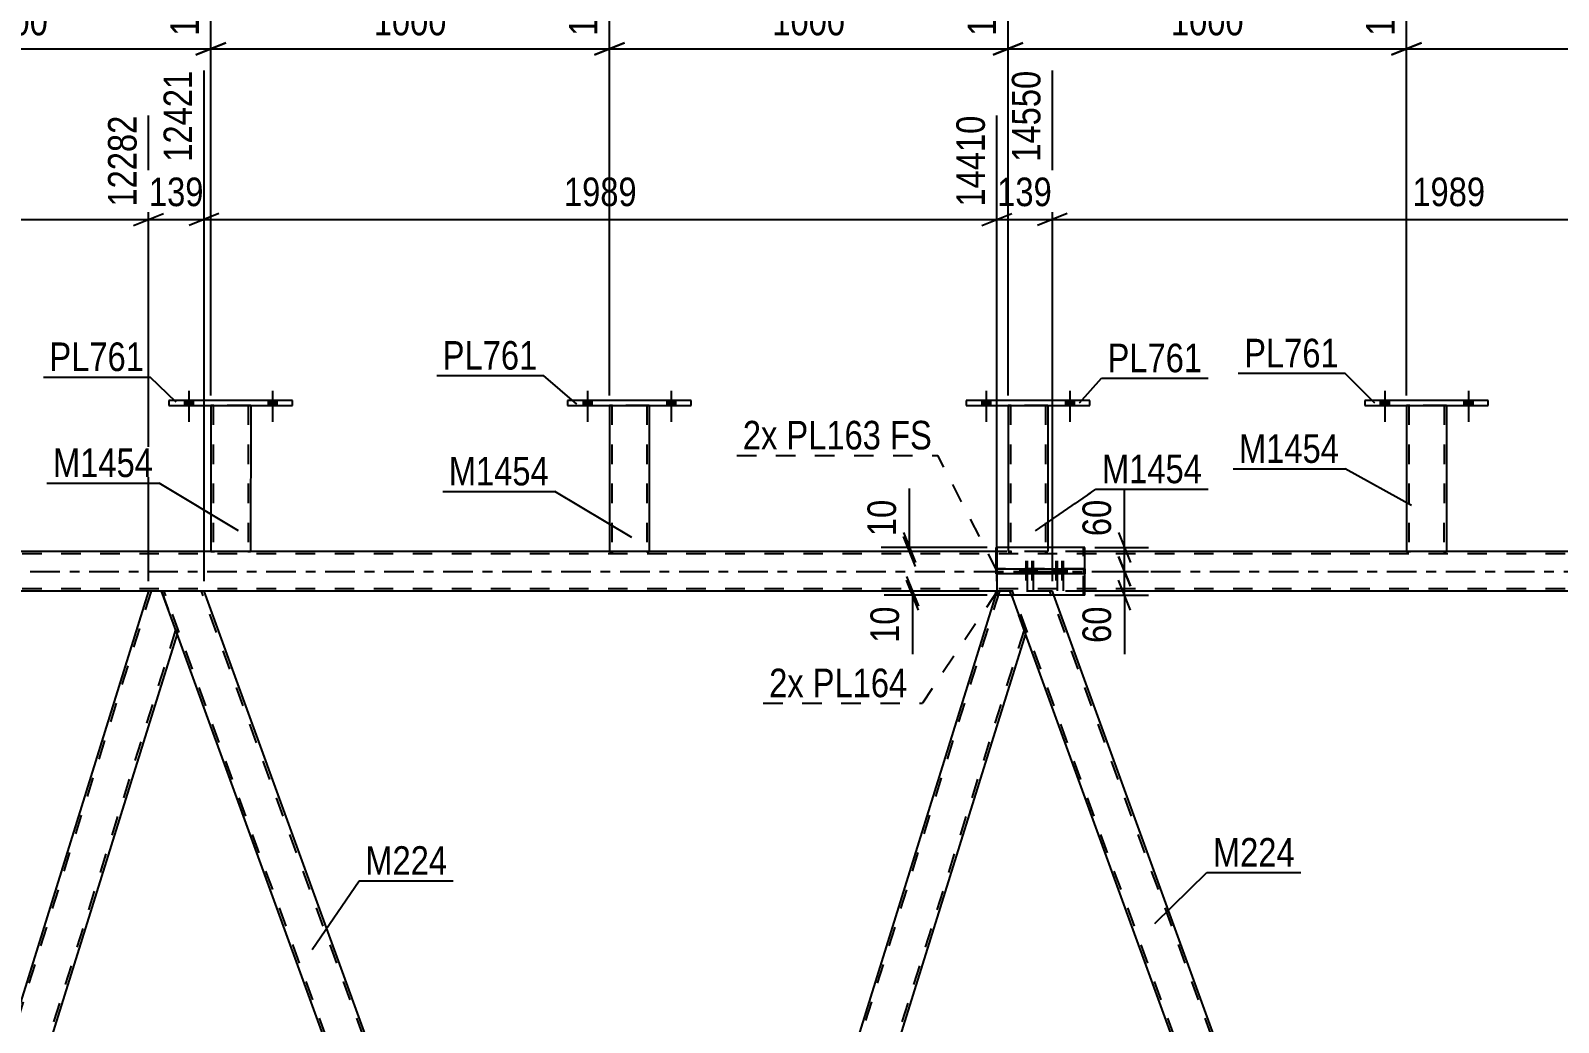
# Model space of a CAD drawing. Header units: millimetres. Extents: x 0 to 841, y 0 to 594.
# Drawn here: x 535.1 to 688.4, y 375.7 to 475.1 of the extents above; entities that cross this region are included whole.
import ezdxf

# ---------------------------------------------------------------- set-up
doc = ezdxf.new("R2010")
doc.units = ezdxf.units.MM
doc.linetypes.add('DXK_LINE_DOT2', pattern=[3.9198, 1.9599, -1.9599])
doc.linetypes.add('DXK_LINE_DOT3', pattern=[5.9187, 2.979, -0.9799, 0.9799, -0.9799])
doc.styles.add('Arial Narrow', font='ARIALN.TTF', dxfattribs={"height": 0.2})

# ---------------------------------------------------------------- blocks, each defined once
blk = doc.blocks.new('Part-122570622-5294 - 5143')
at = {"color": 2, "linetype": 'Continuous'}
for p, q in [((632.06, 418.89), (595.36, 301.14)), ((632.1, 418.89), (632.06, 418.89)), ((633.52, 418.49), (634.92, 414.64)), ((634.92, 414.64), (598.22, 296.89)), ((596.9, 296.89), (595.36, 301.14)), ((596.9, 296.89), (598.22, 296.89))]:
    blk.add_line(p, q, dxfattribs=at)
at = {"color": 7, "linetype": 'DXK_LINE_DOT2'}
for p, q in [((632.31, 418.89), (595.49, 300.77)), ((633.38, 418.89), (632.1, 418.89)), ((633.52, 418.49), (633.38, 418.89)), ((634.79, 415.01), (597.97, 296.89)), ((597.91, 296.89), (597.95, 296.89)), ((597.95, 296.89), (597.91, 296.89)), ((597.97, 296.89), (597.95, 296.89)), ((597.95, 296.89), (597.97, 296.89))]:
    blk.add_line(p, q, dxfattribs=at)
blk = doc.blocks.new('Part-122570622-5539 - 5143')
at = {"color": 2, "linetype": 'Continuous'}
for p, q in [((548.98, 438.01), (548.98, 437.53)), ((561.38, 438.01), (548.98, 438.01)), ((548.98, 437.53), (561.38, 437.53)), ((561.38, 437.53), (561.38, 438.01))]:
    blk.add_line(p, q, dxfattribs=at)
blk = doc.blocks.new('Part-122570622-5559 - 5143')
at = {"color": 2, "linetype": 'Continuous'}
for p, q in [((632.1, 420.65), (632.1, 421.13)), ((632.1, 421.13), (640.9, 421.13)), ((640.9, 420.65), (632.1, 420.65)), ((634.5, 420.65), (634.5, 421.13)), ((640.9, 421.13), (640.9, 420.65))]:
    blk.add_line(p, q, dxfattribs=at)
blk = doc.blocks.new('Part-122570622-5201 - 5143')
at = {"color": 7, "linetype": 'DXK_LINE_DOT2'}
for p, q in [((755.72, 422.65), (55.65, 422.65)), ((557.17, 422.89), (553.17, 422.89)), ((597.18, 422.89), (593.18, 422.89)), ((640.9, 422.89), (632.1, 422.89)), ((677.17, 422.89), (673.17, 422.89)), ((755.72, 419.13), (55.65, 419.13)), ((552.5, 418.89), (546.93, 418.89)), ((640.9, 418.89), (632.06, 418.89))]:
    blk.add_line(p, q, dxfattribs=at)
at = {"color": 2, "linetype": 'Continuous'}
for p, q in [((553.17, 422.89), (517.18, 422.89)), ((593.18, 422.89), (557.17, 422.89)), ((632.1, 422.89), (597.18, 422.89)), ((673.17, 422.89), (640.9, 422.89)), ((711.52, 422.89), (677.17, 422.89)), ((546.93, 418.89), (467.37, 418.89)), ((632.06, 418.89), (552.5, 418.89)), ((711.52, 418.89), (640.9, 418.89))]:
    blk.add_line(p, q, dxfattribs=at)
at = {"color": 7, "linetype": 'DXK_LINE_DOT3'}
blk.add_line((55.65, 420.89), (755.72, 420.89), dxfattribs=at)
blk = doc.blocks.new('Part-122570622-5245 - 5143')
at = {"color": 7, "linetype": 'DXK_LINE_DOT2'}
for p, q in [((717.44, 418.89), (680.63, 300.77)), ((717.19, 418.89), (717.07, 418.49)), ((718.51, 418.89), (717.19, 418.89)), ((718.51, 418.89), (718.66, 418.49)), ((719.92, 415.01), (683.1, 296.89)), ((680.91, 302.49), (680.49, 301.14)), ((685.1, 302.49), (683.36, 296.89)), ((682.04, 296.89), (680.49, 301.14)), ((683.36, 296.89), (682.04, 296.89))]:
    blk.add_line(p, q, dxfattribs=at)
at = {"color": 2, "linetype": 'Continuous'}
for p, q in [((717.07, 418.49), (680.91, 302.49)), ((718.66, 418.49), (720.06, 414.64)), ((720.06, 414.64), (685.1, 302.49))]:
    blk.add_line(p, q, dxfattribs=at)
blk = doc.blocks.new('Part-122570622-5250 - 5143')
at = {"color": 7, "linetype": 'DXK_LINE_DOT2'}
for p, q in [((637.63, 418.89), (633.38, 418.89)), ((634.92, 414.64), (633.38, 418.89)), ((678.04, 296.89), (633.63, 418.89)), ((681.78, 296.89), (637.38, 418.89)), ((637.78, 418.49), (637.63, 418.89)), ((677.78, 296.89), (675.74, 302.49)), ((682.04, 296.89), (680, 302.49)), ((682.04, 296.89), (677.78, 296.89))]:
    blk.add_line(p, q, dxfattribs=at)
at = {"color": 2, "linetype": 'Continuous'}
for p, q in [((680, 302.49), (637.78, 418.49)), ((675.74, 302.49), (634.92, 414.64))]:
    blk.add_line(p, q, dxfattribs=at)
blk = doc.blocks.new('Part-122570622-5502 - 5143')
at = {"color": 2, "linetype": 'Continuous'}
for p, q in [((588.98, 438.01), (588.98, 437.53)), ((601.38, 438.01), (588.98, 438.01)), ((588.98, 437.53), (601.38, 437.53)), ((601.38, 437.53), (601.38, 438.01))]:
    blk.add_line(p, q, dxfattribs=at)
blk = doc.blocks.new('Part-122570622-5332 - 5143')
at = {"color": 2, "linetype": 'Continuous'}
for p, q in [((552.5, 418.89), (548.24, 418.89)), ((595.36, 301.14), (552.5, 418.89)), ((592.65, 296.89), (549.79, 414.64)), ((596.59, 296.89), (592.65, 296.89)), ((596.87, 296.89), (596.59, 296.89)), ((596.87, 296.89), (596.9, 296.89))]:
    blk.add_line(p, q, dxfattribs=at)
at = {"color": 7, "linetype": 'DXK_LINE_DOT2'}
for p, q in [((548.24, 418.89), (549.79, 414.64)), ((592.9, 296.89), (548.5, 418.89)), ((596.65, 296.89), (552.24, 418.89)), ((596.9, 296.89), (595.36, 301.14)), ((596.59, 296.89), (596.75, 296.89))]:
    blk.add_line(p, q, dxfattribs=at)
blk = doc.blocks.new('Part-122570622-5337 - 5143')
at = {"color": 7, "linetype": 'DXK_LINE_DOT2'}
for p, q in [((547.18, 418.89), (510.36, 300.77)), ((549.65, 415.01), (512.84, 296.89)), ((510.64, 302.49), (510.22, 301.14)), ((514.83, 302.49), (513.09, 296.89)), ((511.77, 296.89), (510.22, 301.14)), ((513.09, 296.89), (511.77, 296.89))]:
    blk.add_line(p, q, dxfattribs=at)
at = {"color": 2, "linetype": 'Continuous'}
for p, q in [((546.93, 418.89), (510.64, 302.49)), ((548.24, 418.89), (546.93, 418.89)), ((549.79, 414.64), (548.24, 418.89)), ((549.79, 414.64), (514.83, 302.49))]:
    blk.add_line(p, q, dxfattribs=at)
blk = doc.blocks.new('Part-122570622-5347 - 5143')
at = {"color": 2, "linetype": 'Continuous'}
for p, q in [((633.18, 437.53), (633.18, 423.29)), ((637.18, 437.53), (637.18, 423.29))]:
    blk.add_line(p, q, dxfattribs=at)
at = {"color": 7, "linetype": 'DXK_LINE_DOT2'}
for p, q in [((633.18, 437.53), (633.18, 437.53)), ((633.18, 437.53), (633.18, 437.53)), ((633.18, 437.53), (633.18, 437.53)), ((633.22, 437.53), (633.18, 437.53)), ((633.18, 437.53), (633.22, 437.53)), ((633.33, 437.53), (633.22, 437.53)), ((633.22, 437.53), (633.33, 437.53)), ((633.48, 437.53), (633.33, 437.53)), ((633.33, 437.53), (633.48, 437.53)), ((633.42, 437.53), (633.42, 437.53)), ((633.42, 437.53), (633.42, 422.89)), ((633.44, 437.53), (633.42, 437.53)), ((633.42, 437.53), (633.44, 437.53)), ((633.49, 437.53), (633.44, 437.53)), ((633.44, 437.53), (633.49, 437.53)), ((636.89, 437.53), (633.48, 437.53)), ((636.89, 437.53), (633.48, 437.53)), ((636.8, 437.53), (633.49, 437.53)), ((633.49, 437.53), (633.57, 437.53)), ((636.87, 437.53), (633.57, 437.53)), ((636.87, 437.53), (636.8, 437.53)), ((636.93, 437.53), (636.87, 437.53)), ((636.87, 437.53), (636.93, 437.53)), ((636.89, 437.53), (637.04, 437.53)), ((637.04, 437.53), (636.89, 437.53)), ((636.94, 437.53), (636.93, 437.53)), ((636.93, 437.53), (636.94, 437.53)), ((636.94, 437.53), (636.94, 437.53)), ((636.94, 437.53), (636.94, 422.89)), ((637.04, 437.53), (637.15, 437.53)), ((637.15, 437.53), (637.04, 437.53)), ((637.15, 437.53), (637.18, 437.53)), ((637.18, 437.53), (637.15, 437.53)), ((637.18, 437.53), (637.18, 437.53)), ((637.18, 437.53), (637.18, 437.53)), ((637.18, 437.53), (637.18, 437.53)), ((633.18, 423.29), (633.18, 422.89)), ((637.18, 423.29), (637.18, 422.89)), ((633.22, 422.89), (633.18, 422.89)), ((633.18, 422.89), (633.22, 422.89)), ((633.32, 422.89), (633.22, 422.89)), ((633.22, 422.89), (633.32, 422.89)), ((633.48, 422.89), (633.32, 422.89)), ((633.32, 422.89), (633.48, 422.89)), ((633.44, 422.89), (633.42, 422.89)), ((633.42, 422.89), (633.44, 422.89)), ((633.49, 422.89), (633.44, 422.89)), ((633.44, 422.89), (633.49, 422.89)), ((636.88, 422.89), (633.48, 422.89)), ((636.88, 422.89), (633.48, 422.89)), ((636.79, 422.89), (633.49, 422.89)), ((633.49, 422.89), (633.57, 422.89)), ((636.87, 422.89), (633.57, 422.89)), ((636.87, 422.89), (636.79, 422.89)), ((636.92, 422.89), (636.87, 422.89)), ((636.87, 422.89), (636.92, 422.89)), ((636.88, 422.89), (637.04, 422.89)), ((637.04, 422.89), (636.88, 422.89)), ((636.94, 422.89), (636.92, 422.89)), ((636.92, 422.89), (636.94, 422.89)), ((637.04, 422.89), (637.14, 422.89)), ((637.14, 422.89), (637.04, 422.89)), ((637.14, 422.89), (637.18, 422.89)), ((637.18, 422.89), (637.14, 422.89))]:
    blk.add_line(p, q, dxfattribs=at)
blk = doc.blocks.new('Part-122570622-5352 - 5143')
at = {"color": 2, "linetype": 'Continuous'}
for p, q in [((628.98, 438.01), (628.98, 437.53)), ((641.38, 438.01), (628.98, 438.01)), ((628.98, 437.53), (641.38, 437.53)), ((641.38, 437.53), (641.38, 438.01))]:
    blk.add_line(p, q, dxfattribs=at)
blk = doc.blocks.new('Bolt-122570622-5466 - 5143')
at = {"linetype": 'Continuous'}
for points in [[(630.54, 437.53), (631.42, 437.53), (631.42, 438.01), (630.54, 438.01)], [(638.94, 437.53), (639.82, 437.53), (639.82, 438.01), (638.94, 438.01)]]:
    blk.add_hatch(color=1, dxfattribs=at).paths.add_polyline_path(points)
at = {"color": 1, "linetype": 'Continuous'}
for p, q in [((630.98, 439.01), (630.98, 435.89)), ((639.38, 439.01), (639.38, 435.89)), ((630.54, 438.01), (630.54, 437.53)), ((631.42, 438.01), (631.42, 437.53)), ((638.94, 438.01), (638.94, 437.53)), ((639.82, 438.01), (639.82, 437.53))]:
    blk.add_line(p, q, dxfattribs=at)
blk = doc.blocks.new('Bolt-122570622-5484 - 5143')
at = {"linetype": 'Continuous'}
for points in [[(550.54, 437.53), (551.42, 437.53), (551.42, 438.01), (550.54, 438.01)], [(558.94, 437.53), (559.82, 437.53), (559.82, 438.01), (558.94, 438.01)]]:
    blk.add_hatch(color=1, dxfattribs=at).paths.add_polyline_path(points)
at = {"color": 1, "linetype": 'Continuous'}
for p, q in [((550.98, 439.01), (550.98, 435.89)), ((559.38, 439.01), (559.38, 435.89)), ((550.54, 438.01), (550.54, 437.53)), ((551.42, 438.01), (551.42, 437.53)), ((558.94, 438.01), (558.94, 437.53)), ((559.82, 438.01), (559.82, 437.53))]:
    blk.add_line(p, q, dxfattribs=at)
blk = doc.blocks.new('Part-122570622-5497 - 5143')
at = {"color": 2, "linetype": 'Continuous'}
for p, q in [((593.18, 437.53), (593.18, 422.89)), ((597.18, 437.53), (597.18, 422.89)), ((593.22, 422.89), (593.18, 422.89)), ((593.32, 422.89), (593.22, 422.89)), ((593.48, 422.89), (593.32, 422.89)), ((596.88, 422.89), (593.48, 422.89)), ((597.04, 422.89), (596.88, 422.89)), ((597.14, 422.89), (597.04, 422.89)), ((597.18, 422.89), (597.14, 422.89))]:
    blk.add_line(p, q, dxfattribs=at)
at = {"color": 7, "linetype": 'DXK_LINE_DOT2'}
for p, q in [((593.18, 437.53), (593.18, 437.53)), ((593.18, 437.53), (593.18, 437.53)), ((593.18, 437.53), (593.18, 437.53)), ((593.22, 437.53), (593.18, 437.53)), ((593.18, 437.53), (593.22, 437.53)), ((593.33, 437.53), (593.22, 437.53)), ((593.22, 437.53), (593.33, 437.53)), ((593.48, 437.53), (593.33, 437.53)), ((593.33, 437.53), (593.48, 437.53)), ((593.42, 437.53), (593.42, 437.53)), ((593.42, 437.53), (593.42, 422.89)), ((593.44, 437.53), (593.42, 437.53)), ((593.42, 437.53), (593.44, 437.53)), ((593.49, 437.53), (593.44, 437.53)), ((593.44, 437.53), (593.49, 437.53)), ((596.89, 437.53), (593.48, 437.53)), ((596.89, 437.53), (593.48, 437.53)), ((596.8, 437.53), (593.49, 437.53)), ((593.49, 437.53), (593.57, 437.53)), ((596.87, 437.53), (593.57, 437.53)), ((596.87, 437.53), (596.8, 437.53)), ((596.93, 437.53), (596.87, 437.53)), ((596.87, 437.53), (596.93, 437.53)), ((596.89, 437.53), (597.04, 437.53)), ((597.04, 437.53), (596.89, 437.53)), ((596.94, 437.53), (596.93, 437.53)), ((596.93, 437.53), (596.94, 437.53)), ((596.94, 437.53), (596.94, 437.53)), ((596.94, 437.53), (596.94, 422.89)), ((597.04, 437.53), (597.15, 437.53)), ((597.15, 437.53), (597.04, 437.53)), ((597.15, 437.53), (597.18, 437.53)), ((597.18, 437.53), (597.15, 437.53)), ((597.18, 437.53), (597.18, 437.53)), ((597.18, 437.53), (597.18, 437.53)), ((597.18, 437.53), (597.18, 437.53)), ((593.18, 422.89), (593.22, 422.89)), ((593.22, 422.89), (593.32, 422.89)), ((593.32, 422.89), (593.48, 422.89)), ((593.44, 422.89), (593.42, 422.89)), ((593.42, 422.89), (593.44, 422.89)), ((593.49, 422.89), (593.44, 422.89)), ((593.44, 422.89), (593.48, 422.89)), ((596.88, 422.89), (593.48, 422.89)), ((593.48, 422.89), (593.49, 422.89)), ((596.79, 422.89), (593.49, 422.89)), ((593.49, 422.89), (593.57, 422.89)), ((596.92, 422.89), (593.57, 422.89)), ((596.87, 422.89), (596.79, 422.89)), ((596.92, 422.89), (596.87, 422.89)), ((596.88, 422.89), (597.04, 422.89)), ((596.94, 422.89), (596.92, 422.89)), ((596.92, 422.89), (596.94, 422.89)), ((597.04, 422.89), (597.14, 422.89)), ((597.14, 422.89), (597.18, 422.89))]:
    blk.add_line(p, q, dxfattribs=at)
blk = doc.blocks.new('Part-122570622-5534 - 5143')
at = {"color": 2, "linetype": 'Continuous'}
for p, q in [((553.18, 437.53), (553.17, 422.89)), ((557.18, 437.53), (557.17, 422.89)), ((553.21, 422.89), (553.17, 422.89)), ((553.32, 422.89), (553.21, 422.89)), ((553.47, 422.89), (553.32, 422.89)), ((556.88, 422.89), (553.47, 422.89)), ((557.03, 422.89), (556.88, 422.89)), ((557.14, 422.89), (557.03, 422.89)), ((557.17, 422.89), (557.14, 422.89))]:
    blk.add_line(p, q, dxfattribs=at)
at = {"color": 7, "linetype": 'DXK_LINE_DOT2'}
for p, q in [((553.18, 437.53), (553.18, 437.53)), ((553.18, 437.53), (553.18, 437.53)), ((553.18, 437.53), (553.18, 437.53)), ((553.22, 437.53), (553.18, 437.53)), ((553.18, 437.53), (553.22, 437.53)), ((553.32, 437.53), (553.22, 437.53)), ((553.22, 437.53), (553.32, 437.53)), ((553.48, 437.53), (553.32, 437.53)), ((553.32, 437.53), (553.48, 437.53)), ((553.42, 437.53), (553.41, 422.89)), ((553.42, 437.53), (553.42, 437.53)), ((553.44, 437.53), (553.42, 437.53)), ((553.42, 437.53), (553.44, 437.53)), ((553.49, 437.53), (553.44, 437.53)), ((553.44, 437.53), (553.49, 437.53)), ((556.88, 437.53), (553.48, 437.53)), ((556.88, 437.53), (553.48, 437.53)), ((556.79, 437.53), (553.49, 437.53)), ((553.49, 437.53), (553.57, 437.53)), ((556.87, 437.53), (553.57, 437.53)), ((556.87, 437.53), (556.79, 437.53)), ((556.92, 437.53), (556.87, 437.53)), ((556.87, 437.53), (556.92, 437.53)), ((556.88, 437.53), (557.04, 437.53)), ((557.04, 437.53), (556.88, 437.53)), ((556.94, 437.53), (556.92, 437.53)), ((556.92, 437.53), (556.94, 437.53)), ((556.94, 437.53), (556.93, 422.89)), ((556.94, 437.53), (556.94, 437.53)), ((557.04, 437.53), (557.14, 437.53)), ((557.14, 437.53), (557.04, 437.53)), ((557.14, 437.53), (557.18, 437.53)), ((557.18, 437.53), (557.14, 437.53)), ((557.18, 437.53), (557.18, 437.53)), ((557.18, 437.53), (557.18, 437.53)), ((557.18, 437.53), (557.18, 437.53)), ((553.17, 422.89), (553.21, 422.89)), ((553.21, 422.89), (553.32, 422.89)), ((553.32, 422.89), (553.47, 422.89)), ((553.43, 422.89), (553.41, 422.89)), ((553.41, 422.89), (553.43, 422.89)), ((553.49, 422.89), (553.43, 422.89)), ((553.43, 422.89), (553.49, 422.89)), ((556.88, 422.89), (553.47, 422.89)), ((556.79, 422.89), (553.49, 422.89)), ((553.49, 422.89), (553.56, 422.89)), ((556.92, 422.89), (553.56, 422.89)), ((556.86, 422.89), (556.79, 422.89)), ((556.92, 422.89), (556.86, 422.89)), ((556.88, 422.89), (557.03, 422.89)), ((556.93, 422.89), (556.92, 422.89)), ((556.92, 422.89), (556.93, 422.89)), ((557.03, 422.89), (557.14, 422.89)), ((557.14, 422.89), (557.17, 422.89))]:
    blk.add_line(p, q, dxfattribs=at)
blk = doc.blocks.new('Bolt-122570622-5703 - 5143')
at = {"linetype": 'Continuous'}
for points in [[(670.54, 437.53), (671.42, 437.53), (671.42, 438.01), (670.54, 438.01)], [(678.94, 437.53), (679.82, 437.53), (679.82, 438.01), (678.94, 438.01)]]:
    blk.add_hatch(color=1, dxfattribs=at).paths.add_polyline_path(points)
at = {"color": 1, "linetype": 'Continuous'}
for p, q in [((670.98, 439.01), (670.98, 435.89)), ((679.38, 439.01), (679.38, 435.89)), ((670.54, 438.01), (670.54, 437.53)), ((671.42, 438.01), (671.42, 437.53)), ((678.94, 438.01), (678.94, 437.53)), ((679.82, 438.01), (679.82, 437.53))]:
    blk.add_line(p, q, dxfattribs=at)
blk = doc.blocks.new('Bolt-122570622-5595 - 5143')
at = {"linetype": 'Continuous'}
for points in [[(590.54, 437.53), (591.42, 437.53), (591.42, 438.01), (590.54, 438.01)], [(598.94, 437.53), (599.82, 437.53), (599.82, 438.01), (598.94, 438.01)]]:
    blk.add_hatch(color=1, dxfattribs=at).paths.add_polyline_path(points)
at = {"color": 1, "linetype": 'Continuous'}
for p, q in [((590.99, 439.01), (590.98, 435.89)), ((599.39, 439.01), (599.38, 435.89)), ((590.54, 438.01), (590.54, 437.53)), ((591.42, 438.01), (591.42, 437.53)), ((598.94, 438.01), (598.94, 437.53)), ((599.82, 438.01), (599.82, 437.53))]:
    blk.add_line(p, q, dxfattribs=at)
blk = doc.blocks.new('Bolt-122570622-5596 - 5143')
at = {"linetype": 'Continuous'}
for points in [[(630.54, 437.53), (631.42, 437.53), (631.42, 438.01), (630.54, 438.01)], [(638.94, 437.53), (639.82, 437.53), (639.82, 438.01), (638.94, 438.01)]]:
    blk.add_hatch(color=1, dxfattribs=at).paths.add_polyline_path(points)
at = {"color": 1, "linetype": 'Continuous'}
for p, q in [((630.98, 439.01), (630.98, 435.89)), ((639.38, 439.01), (639.38, 435.89)), ((630.54, 438.01), (630.54, 437.53)), ((631.42, 438.01), (631.42, 437.53)), ((638.94, 438.01), (638.94, 437.53)), ((639.82, 438.01), (639.82, 437.53))]:
    blk.add_line(p, q, dxfattribs=at)
blk = doc.blocks.new('Bolt-122570622-5609 - 5143')
at = {"linetype": 'Continuous'}
for points in [[(635.47, 421.13), (634.75, 421.13), (634.75, 420.65), (635.47, 420.65)], [(636.08, 421.13), (635.36, 421.13), (635.36, 420.65), (636.08, 420.65)], [(638.48, 421.13), (637.76, 421.13), (637.76, 420.65), (638.48, 420.65)], [(639.09, 421.13), (638.37, 421.13), (638.37, 420.65), (639.09, 420.65)]]:
    blk.add_hatch(color=1, dxfattribs=at).paths.add_polyline_path(points)
at = {"color": 1, "linetype": 'Continuous'}
for p, q in [((635.11, 421.93), (635.11, 418.93)), ((635.72, 421.93), (635.72, 418.93)), ((638.12, 421.93), (638.12, 418.93)), ((638.73, 421.93), (638.73, 418.93)), ((634.75, 421.13), (634.75, 420.65)), ((635.36, 421.13), (635.36, 420.65)), ((635.47, 421.13), (635.47, 420.65)), ((636.08, 421.13), (636.08, 420.65)), ((637.76, 421.13), (637.76, 420.65)), ((638.37, 421.13), (638.37, 420.65)), ((638.48, 421.13), (638.48, 420.65)), ((639.09, 421.13), (639.09, 420.65))]:
    blk.add_line(p, q, dxfattribs=at)
blk = doc.blocks.new('Part-122570622-5614 - 5143')
at = {"color": 2, "linetype": 'Continuous'}
for p, q in [((640.9, 423.29), (632.1, 423.29)), ((632.1, 418.49), (632.1, 423.29)), ((640.9, 421.13), (640.9, 423.29)), ((640.9, 418.49), (640.9, 420.65)), ((640.9, 418.49), (632.1, 418.49))]:
    blk.add_line(p, q, dxfattribs=at)
at = {"color": 7, "linetype": 'DXK_LINE_DOT2'}
blk.add_line((640.9, 420.65), (640.9, 421.13), dxfattribs=at)
blk = doc.blocks.new('Part-122570622-5697 - 5143')
at = {"color": 2, "linetype": 'Continuous'}
for p, q in [((673.18, 437.53), (673.17, 422.89)), ((677.18, 437.53), (677.17, 422.89)), ((673.21, 422.89), (673.17, 422.89)), ((673.31, 422.89), (673.21, 422.89)), ((673.47, 422.89), (673.31, 422.89)), ((676.88, 422.89), (673.47, 422.89)), ((677.03, 422.89), (676.88, 422.89)), ((677.14, 422.89), (677.03, 422.89)), ((677.17, 422.89), (677.14, 422.89))]:
    blk.add_line(p, q, dxfattribs=at)
at = {"color": 7, "linetype": 'DXK_LINE_DOT2'}
for p, q in [((673.18, 437.53), (673.18, 437.53)), ((673.18, 437.53), (673.18, 437.53)), ((673.18, 437.53), (673.18, 437.53)), ((673.22, 437.53), (673.18, 437.53)), ((673.18, 437.53), (673.22, 437.53)), ((673.32, 437.53), (673.22, 437.53)), ((673.22, 437.53), (673.32, 437.53)), ((673.48, 437.53), (673.32, 437.53)), ((673.32, 437.53), (673.48, 437.53)), ((673.42, 437.53), (673.41, 422.89)), ((673.42, 437.53), (673.42, 437.53)), ((673.44, 437.53), (673.42, 437.53)), ((673.42, 437.53), (673.44, 437.53)), ((673.49, 437.53), (673.44, 437.53)), ((673.44, 437.53), (673.49, 437.53)), ((676.88, 437.53), (673.48, 437.53)), ((676.88, 437.53), (673.48, 437.53)), ((676.79, 437.53), (673.49, 437.53)), ((673.49, 437.53), (673.57, 437.53)), ((676.87, 437.53), (673.57, 437.53)), ((676.87, 437.53), (676.79, 437.53)), ((676.92, 437.53), (676.87, 437.53)), ((676.87, 437.53), (676.92, 437.53)), ((676.88, 437.53), (677.04, 437.53)), ((677.04, 437.53), (676.88, 437.53)), ((676.94, 437.53), (676.92, 437.53)), ((676.92, 437.53), (676.94, 437.53)), ((676.94, 437.53), (676.93, 422.89)), ((676.94, 437.53), (676.94, 437.53)), ((677.04, 437.53), (677.14, 437.53)), ((677.14, 437.53), (677.04, 437.53)), ((677.14, 437.53), (677.18, 437.53)), ((677.18, 437.53), (677.14, 437.53)), ((677.18, 437.53), (677.18, 437.53)), ((677.18, 437.53), (677.18, 437.53)), ((677.18, 437.53), (677.18, 437.53)), ((673.17, 422.89), (673.21, 422.89)), ((673.21, 422.89), (673.31, 422.89)), ((673.31, 422.89), (673.47, 422.89)), ((673.43, 422.89), (673.41, 422.89)), ((673.41, 422.89), (673.43, 422.89)), ((673.48, 422.89), (673.43, 422.89)), ((673.43, 422.89), (673.48, 422.89)), ((676.88, 422.89), (673.47, 422.89)), ((676.79, 422.89), (673.48, 422.89)), ((673.48, 422.89), (673.56, 422.89)), ((676.92, 422.89), (673.56, 422.89)), ((676.86, 422.89), (676.79, 422.89)), ((676.92, 422.89), (676.86, 422.89)), ((676.88, 422.89), (677.03, 422.89)), ((676.93, 422.89), (676.92, 422.89)), ((676.92, 422.89), (676.93, 422.89)), ((677.03, 422.89), (677.14, 422.89)), ((677.14, 422.89), (677.17, 422.89))]:
    blk.add_line(p, q, dxfattribs=at)
blk = doc.blocks.new('Bolt-122570622-5617 - 5143')
at = {"linetype": 'Continuous'}
for points in [[(550.54, 437.53), (551.42, 437.53), (551.42, 438.01), (550.54, 438.01)], [(558.94, 437.53), (559.82, 437.53), (559.82, 438.01), (558.94, 438.01)]]:
    blk.add_hatch(color=1, dxfattribs=at).paths.add_polyline_path(points)
at = {"color": 1, "linetype": 'Continuous'}
for p, q in [((550.98, 439.01), (550.98, 435.89)), ((559.38, 439.01), (559.38, 435.89)), ((550.54, 438.01), (550.54, 437.53)), ((551.42, 438.01), (551.42, 437.53)), ((558.94, 438.01), (558.94, 437.53)), ((559.82, 438.01), (559.82, 437.53))]:
    blk.add_line(p, q, dxfattribs=at)
blk = doc.blocks.new('Bolt-122570622-5618 - 5143')
at = {"linetype": 'Continuous'}
for points in [[(590.54, 437.53), (591.42, 437.53), (591.42, 438.01), (590.54, 438.01)], [(598.94, 437.53), (599.82, 437.53), (599.82, 438.01), (598.94, 438.01)]]:
    blk.add_hatch(color=1, dxfattribs=at).paths.add_polyline_path(points)
at = {"color": 1, "linetype": 'Continuous'}
for p, q in [((590.99, 439.01), (590.98, 435.89)), ((599.39, 439.01), (599.38, 435.89)), ((590.54, 438.01), (590.54, 437.53)), ((591.42, 438.01), (591.42, 437.53)), ((598.94, 438.01), (598.94, 437.53)), ((599.82, 438.01), (599.82, 437.53))]:
    blk.add_line(p, q, dxfattribs=at)
blk = doc.blocks.new('Bolt-122570622-5623 - 5143')
at = {"color": 1, "linetype": 'DXK_LINE_DOT2'}
for p, q in [((634.97, 421.93), (634.97, 418.93)), ((635.58, 421.93), (635.58, 418.93)), ((637.98, 421.93), (637.98, 418.93)), ((638.59, 421.93), (638.59, 418.93)), ((634.61, 421.13), (634.61, 420.65)), ((635.22, 421.13), (635.22, 420.65)), ((635.33, 421.13), (635.33, 420.65)), ((635.94, 421.13), (635.94, 420.65)), ((637.62, 421.13), (637.62, 420.65)), ((638.23, 421.13), (638.23, 420.65)), ((638.34, 421.13), (638.34, 420.65)), ((638.95, 421.13), (638.95, 420.65))]:
    blk.add_line(p, q, dxfattribs=at)
blk = doc.blocks.new('Part-122570622-5628 - 5143')
at = {"color": 2, "linetype": 'Continuous'}
for p, q in [((632.1, 423.29), (631.95, 423.29)), ((631.95, 423.29), (631.95, 422.89)), ((631.95, 418.56), (631.95, 418.89))]:
    blk.add_line(p, q, dxfattribs=at)
at = {"color": 7, "linetype": 'DXK_LINE_DOT2'}
for p, q in [((640.76, 423.29), (632.1, 423.29)), ((640.76, 418.49), (640.76, 423.29)), ((631.95, 422.89), (631.95, 418.89)), ((631.95, 418.49), (631.95, 418.56)), ((640.76, 418.49), (631.95, 418.49))]:
    blk.add_line(p, q, dxfattribs=at)
blk = doc.blocks.new('Part-122570622-5633 - 5143')
at = {"color": 7, "linetype": 'DXK_LINE_DOT2'}
for p, q in [((640.76, 421.13), (631.95, 421.13)), ((631.95, 421.13), (631.95, 420.65)), ((640.76, 420.65), (631.95, 420.65)), ((634.36, 421.13), (634.36, 420.65)), ((640.76, 421.13), (640.76, 420.65))]:
    blk.add_line(p, q, dxfattribs=at)
blk = doc.blocks.new('Part-122570622-5702 - 5143')
at = {"color": 2, "linetype": 'Continuous'}
for p, q in [((668.98, 438.01), (668.98, 437.53)), ((681.38, 438.01), (668.98, 438.01)), ((668.98, 437.53), (681.38, 437.53)), ((681.38, 437.53), (681.38, 438.01))]:
    blk.add_line(p, q, dxfattribs=at)
blk = doc.blocks.new('Bolt-122570622-5704 - 5143')
at = {"linetype": 'Continuous'}
for points in [[(670.54, 437.53), (671.42, 437.53), (671.42, 438.01), (670.54, 438.01)], [(678.94, 437.53), (679.82, 437.53), (679.82, 438.01), (678.94, 438.01)]]:
    blk.add_hatch(color=1, dxfattribs=at).paths.add_polyline_path(points)
at = {"color": 1, "linetype": 'Continuous'}
for p, q in [((670.98, 439.01), (670.98, 435.89)), ((679.38, 439.01), (679.38, 435.89)), ((670.54, 438.01), (670.54, 437.53)), ((671.42, 438.01), (671.42, 437.53)), ((678.94, 438.01), (678.94, 437.53)), ((679.82, 438.01), (679.82, 437.53))]:
    blk.add_line(p, q, dxfattribs=at)
blk = doc.blocks.new('StraightDimension-122570622-16600 - 5143')
at = {"color": 7, "linetype": 'Continuous'}
for p, q in [((633.18, 438.53), (633.18, 483.74)), ((673.18, 438.53), (673.18, 483.74)), ((634.68, 473.9), (631.68, 472.7)), ((671.68, 472.7), (674.68, 473.9)), ((633.18, 473.3), (673.18, 473.3))]:
    blk.add_line(p, q, dxfattribs=at)
at = {"color": 0, "linetype": 'Continuous'}
blk.add_wipeout([(672.58, 484.34), (668.38, 484.34), (668.38, 474), (672.58, 474)], dxfattribs=at)
at = {"color": 0}
blk.add_wipeout([(657.44, 474.05), (657.44, 478.25), (648.93, 478.25), (648.93, 474.05)], dxfattribs=at)
at = {"color": 3, "linetype": 'Continuous', "style": 'Arial Narrow'}
blk.add_text('15438', height=2.863, rotation=90.0002, dxfattribs=at).set_placement((671.98, 474.6))
at = {"color": 3, "style": 'Arial Narrow'}
blk.add_text('1000', height=2.863, dxfattribs=at).set_placement((649.53, 474.65))
blk = doc.blocks.new('StraightDimension-122570622-6280 - 5143')
at = {"color": 7, "linetype": 'Continuous'}
for p, q in [((644.27, 424.79), (645.47, 421.79)), ((641.9, 423.29), (647.27, 423.29)), ((644.87, 420.89), (644.87, 423.29)), ((645.47, 419.39), (644.27, 422.39)), ((641.9, 420.89), (647.27, 420.89))]:
    blk.add_line(p, q, dxfattribs=at)
at = {"color": 0}
blk.add_wipeout([(644.12, 428.67), (639.92, 428.67), (639.92, 423.82), (644.12, 423.82)], dxfattribs=at)
at = {"color": 7, "linetype": 'Continuous'}
blk.add_line((644.87, 423.29), (644.87, 429.2), dxfattribs=at)
blk.add_line((644.87, 423.29), (644.87, 429.2), dxfattribs=at)
at = {"color": 3, "style": 'Arial Narrow'}
blk.add_text('60', height=2.863, rotation=90.0002, dxfattribs=at).set_placement((643.52, 424.42))
blk = doc.blocks.new('StraightDimension-122570622-6472 - 5143')
at = {"color": 7, "linetype": 'Continuous'}
for p, q in [((637.63, 419.89), (637.63, 471.12)), ((717.19, 419.89), (717.19, 466.62)), ((639.13, 456.77), (636.13, 455.57)), ((637.63, 456.17), (717.19, 456.17)), ((715.69, 455.57), (718.69, 456.77))]:
    blk.add_line(p, q, dxfattribs=at)
at = {"color": 0, "linetype": 'Continuous'}
blk.add_wipeout([(716.59, 467.22), (712.39, 467.22), (712.39, 456.87), (716.59, 456.87)], dxfattribs=at)
at = {"color": 0}
blk.add_wipeout([(681.67, 456.92), (681.67, 461.12), (673.16, 461.12), (673.16, 456.92)], dxfattribs=at)
at = {"color": 3, "linetype": 'Continuous', "style": 'Arial Narrow'}
blk.add_text('16539', height=2.863, rotation=90.0002, dxfattribs=at).set_placement((715.99, 457.47))
at = {"color": 3, "style": 'Arial Narrow'}
blk.add_text('1989', height=2.863, dxfattribs=at).set_placement((673.76, 457.52))
blk = doc.blocks.new('StraightDimension-122570622-6457 - 5143')
at = {"color": 7, "linetype": 'Continuous'}
for p, q in [((637.63, 419.89), (637.63, 471.12)), ((632.06, 419.89), (632.06, 466.62)), ((630.56, 455.57), (633.56, 456.77)), ((632.06, 456.17), (637.63, 456.17)), ((639.13, 456.77), (636.13, 455.57))]:
    blk.add_line(p, q, dxfattribs=at)
at = {"color": 0}
blk.add_wipeout([(638.19, 456.92), (638.19, 461.12), (631.5, 461.12), (631.5, 456.92)], dxfattribs=at)
at = {"color": 3, "style": 'Arial Narrow'}
blk.add_text('139', height=2.863, dxfattribs=at).set_placement((632.1, 457.52))
at = {"color": 0, "linetype": 'Continuous'}
blk.add_wipeout([(637.03, 471.72), (632.83, 471.72), (632.83, 461.37), (637.03, 461.37)], dxfattribs=at)
at = {"color": 3, "linetype": 'Continuous', "style": 'Arial Narrow'}
blk.add_text('14550', height=2.863, rotation=90.0002, dxfattribs=at).set_placement((636.43, 461.97))
blk = doc.blocks.new('StraightDimension-122570622-16602 - 5143')
at = {"color": 7, "linetype": 'Continuous'}
for p, q in [((553.18, 438.53), (553.18, 483.74)), ((593.18, 438.53), (593.18, 483.74)), ((554.68, 473.9), (551.68, 472.7)), ((591.68, 472.7), (594.68, 473.9)), ((553.18, 473.3), (593.18, 473.3))]:
    blk.add_line(p, q, dxfattribs=at)
at = {"color": 0, "linetype": 'Continuous'}
blk.add_wipeout([(592.58, 484.34), (588.38, 484.34), (588.38, 474), (592.58, 474)], dxfattribs=at)
at = {"color": 0}
blk.add_wipeout([(577.44, 474.05), (577.44, 478.25), (568.93, 478.25), (568.93, 474.05)], dxfattribs=at)
at = {"color": 3, "linetype": 'Continuous', "style": 'Arial Narrow'}
blk.add_text('13438', height=2.863, rotation=90.0002, dxfattribs=at).set_placement((591.98, 474.6))
at = {"color": 3, "style": 'Arial Narrow'}
blk.add_text('1000', height=2.863, dxfattribs=at).set_placement((569.53, 474.65))
blk = doc.blocks.new('StraightDimension-122570622-6292 - 5143')
at = {"color": 7, "linetype": 'Continuous'}
for p, q in [((644.27, 422.39), (645.47, 419.39)), ((641.9, 420.89), (647.27, 420.89)), ((644.87, 418.49), (644.87, 420.89)), ((645.47, 416.99), (644.27, 419.99)), ((641.9, 418.49), (647.27, 418.49))]:
    blk.add_line(p, q, dxfattribs=at)
at = {"color": 0}
blk.add_wipeout([(644.12, 417.97), (639.92, 417.97), (639.92, 413.11), (644.12, 413.11)], dxfattribs=at)
at = {"color": 7, "linetype": 'Continuous'}
blk.add_line((644.87, 418.49), (644.87, 412.59), dxfattribs=at)
blk.add_line((644.87, 418.49), (644.87, 412.59), dxfattribs=at)
at = {"color": 3, "style": 'Arial Narrow'}
blk.add_text('60', height=2.863, rotation=90.0002, dxfattribs=at).set_placement((643.52, 413.71))
blk = doc.blocks.new('StraightDimension-122570622-6404 - 5143')
at = {"color": 7, "linetype": 'Continuous'}
for p, q in [((467.37, 419.89), (467.37, 471.12)), ((546.93, 419.89), (546.93, 466.62)), ((468.87, 456.77), (465.87, 455.57)), ((467.37, 456.17), (546.93, 456.17)), ((545.43, 455.57), (548.43, 456.77))]:
    blk.add_line(p, q, dxfattribs=at)
at = {"color": 0, "linetype": 'Continuous'}
blk.add_wipeout([(546.33, 467.22), (542.13, 467.22), (542.13, 456.87), (546.33, 456.87)], dxfattribs=at)
at = {"color": 0}
blk.add_wipeout([(511.4, 456.92), (511.4, 461.12), (502.89, 461.12), (502.89, 456.92)], dxfattribs=at)
at = {"color": 3, "linetype": 'Continuous', "style": 'Arial Narrow'}
blk.add_text('12282', height=2.863, rotation=90.0002, dxfattribs=at).set_placement((545.73, 457.47))
at = {"color": 3, "style": 'Arial Narrow'}
blk.add_text('1989', height=2.863, dxfattribs=at).set_placement((503.49, 457.52))
blk = doc.blocks.new('StraightDimension-122570622-6087 - 5143')
at = {"color": 7, "linetype": 'Continuous'}
for p, q in [((622.99, 420.39), (624.19, 417.39)), ((630.95, 418.89), (620.74, 418.89)), ((624.19, 416.99), (622.99, 419.99)), ((623.59, 418.49), (623.59, 418.89)), ((631.1, 418.49), (620.74, 418.49))]:
    blk.add_line(p, q, dxfattribs=at)
at = {"color": 0}
blk.add_wipeout([(622.84, 417.97), (618.64, 417.97), (618.64, 413.11), (622.84, 413.11)], dxfattribs=at)
at = {"color": 7, "linetype": 'Continuous'}
blk.add_line((623.59, 418.49), (623.59, 412.59), dxfattribs=at)
blk.add_line((623.59, 418.49), (623.59, 412.59), dxfattribs=at)
at = {"color": 3, "style": 'Arial Narrow'}
blk.add_text('10', height=2.863, rotation=90.0002, dxfattribs=at).set_placement((622.24, 413.71))
blk = doc.blocks.new('StraightDimension-122570622-6115 - 5143')
at = {"color": 7, "linetype": 'Continuous'}
for p, q in [((622.69, 424.79), (623.89, 421.79)), ((631.1, 423.29), (620.44, 423.29)), ((623.89, 421.39), (622.69, 424.39)), ((623.29, 422.89), (623.29, 423.29)), ((630.95, 422.89), (620.44, 422.89))]:
    blk.add_line(p, q, dxfattribs=at)
at = {"color": 0}
blk.add_wipeout([(622.54, 428.67), (618.34, 428.67), (618.34, 423.82), (622.54, 423.82)], dxfattribs=at)
at = {"color": 7, "linetype": 'Continuous'}
blk.add_line((623.29, 423.29), (623.29, 429.2), dxfattribs=at)
blk.add_line((623.29, 423.29), (623.29, 429.2), dxfattribs=at)
at = {"color": 3, "style": 'Arial Narrow'}
blk.add_text('10', height=2.863, rotation=90.0002, dxfattribs=at).set_placement((621.94, 424.42))
blk = doc.blocks.new('StraightDimension-122570622-6423 - 5143')
at = {"color": 7, "linetype": 'Continuous'}
for p, q in [((552.5, 419.89), (552.5, 471.12)), ((546.93, 419.89), (546.93, 466.62)), ((545.43, 455.57), (548.43, 456.77)), ((546.93, 456.17), (552.5, 456.17)), ((554, 456.77), (551, 455.57))]:
    blk.add_line(p, q, dxfattribs=at)
at = {"color": 0}
blk.add_wipeout([(553.05, 456.92), (553.05, 461.12), (546.37, 461.12), (546.37, 456.92)], dxfattribs=at)
at = {"color": 3, "style": 'Arial Narrow'}
blk.add_text('139', height=2.863, dxfattribs=at).set_placement((546.97, 457.52))
at = {"color": 0, "linetype": 'Continuous'}
blk.add_wipeout([(551.9, 471.72), (547.7, 471.72), (547.7, 461.37), (551.9, 461.37)], dxfattribs=at)
at = {"color": 3, "linetype": 'Continuous', "style": 'Arial Narrow'}
blk.add_text('12421', height=2.863, rotation=90.0002, dxfattribs=at).set_placement((551.3, 461.97))
blk = doc.blocks.new('StraightDimension-122570622-6442 - 5143')
at = {"color": 7, "linetype": 'Continuous'}
for p, q in [((552.5, 419.89), (552.5, 471.12)), ((632.06, 419.89), (632.06, 466.62)), ((554, 456.77), (551, 455.57)), ((552.5, 456.17), (632.06, 456.17)), ((630.56, 455.57), (633.56, 456.77))]:
    blk.add_line(p, q, dxfattribs=at)
at = {"color": 0, "linetype": 'Continuous'}
blk.add_wipeout([(631.46, 467.22), (627.26, 467.22), (627.26, 456.87), (631.46, 456.87)], dxfattribs=at)
at = {"color": 0}
blk.add_wipeout([(596.54, 456.92), (596.54, 461.12), (588.02, 461.12), (588.02, 456.92)], dxfattribs=at)
at = {"color": 3, "linetype": 'Continuous', "style": 'Arial Narrow'}
blk.add_text('14410', height=2.863, rotation=90.0002, dxfattribs=at).set_placement((630.86, 457.47))
at = {"color": 3, "style": 'Arial Narrow'}
blk.add_text('1989', height=2.863, dxfattribs=at).set_placement((588.62, 457.52))
blk = doc.blocks.new('StraightDimension-122570622-16599 - 5143')
at = {"color": 7, "linetype": 'Continuous'}
for p, q in [((673.18, 438.53), (673.18, 483.74)), ((713.18, 438.53), (713.18, 483.74)), ((674.68, 473.9), (671.68, 472.7)), ((711.68, 472.7), (714.68, 473.9)), ((673.18, 473.3), (713.18, 473.3))]:
    blk.add_line(p, q, dxfattribs=at)
at = {"color": 0, "linetype": 'Continuous'}
blk.add_wipeout([(712.58, 484.34), (708.38, 484.34), (708.38, 474), (712.58, 474)], dxfattribs=at)
at = {"color": 0}
blk.add_wipeout([(697.44, 474.05), (697.44, 478.25), (688.92, 478.25), (688.92, 474.05)], dxfattribs=at)
at = {"color": 3, "linetype": 'Continuous', "style": 'Arial Narrow'}
blk.add_text('16438', height=2.863, rotation=90.0002, dxfattribs=at).set_placement((711.98, 474.6))
at = {"color": 3, "style": 'Arial Narrow'}
blk.add_text('1000', height=2.863, dxfattribs=at).set_placement((689.52, 474.65))
blk = doc.blocks.new('StraightDimension-122570622-16601 - 5143')
at = {"color": 7, "linetype": 'Continuous'}
for p, q in [((593.18, 438.53), (593.18, 483.74)), ((633.18, 438.53), (633.18, 483.74)), ((594.68, 473.9), (591.68, 472.7)), ((631.68, 472.7), (634.68, 473.9)), ((593.18, 473.3), (633.18, 473.3))]:
    blk.add_line(p, q, dxfattribs=at)
at = {"color": 0, "linetype": 'Continuous'}
blk.add_wipeout([(632.58, 484.34), (628.38, 484.34), (628.38, 474), (632.58, 474)], dxfattribs=at)
at = {"color": 0}
blk.add_wipeout([(617.44, 474.05), (617.44, 478.25), (608.93, 478.25), (608.93, 474.05)], dxfattribs=at)
at = {"color": 3, "linetype": 'Continuous', "style": 'Arial Narrow'}
blk.add_text('14438', height=2.863, rotation=90.0002, dxfattribs=at).set_placement((631.98, 474.6))
at = {"color": 3, "style": 'Arial Narrow'}
blk.add_text('1000', height=2.863, dxfattribs=at).set_placement((609.53, 474.65))
blk = doc.blocks.new('StraightDimension-122570622-16603 - 5143')
at = {"color": 7, "linetype": 'Continuous'}
for p, q in [((513.19, 438.53), (513.19, 483.74)), ((553.18, 438.53), (553.18, 483.74)), ((514.69, 473.9), (511.69, 472.7)), ((551.68, 472.7), (554.68, 473.9)), ((513.19, 473.3), (553.18, 473.3))]:
    blk.add_line(p, q, dxfattribs=at)
at = {"color": 0, "linetype": 'Continuous'}
blk.add_wipeout([(552.58, 484.34), (548.38, 484.34), (548.38, 474), (552.58, 474)], dxfattribs=at)
at = {"color": 0}
blk.add_wipeout([(537.44, 474.05), (537.44, 478.25), (528.93, 478.25), (528.93, 474.05)], dxfattribs=at)
at = {"color": 3, "linetype": 'Continuous', "style": 'Arial Narrow'}
blk.add_text('12438', height=2.863, rotation=90.0002, dxfattribs=at).set_placement((551.98, 474.6))
at = {"color": 3, "style": 'Arial Narrow'}
blk.add_text('1000', height=2.863, dxfattribs=at).set_placement((529.53, 474.65))
blk = doc.blocks.new('Mark-122570622-5246 - 5143')
at = {"color": 0}
blk.add_wipeout([(661.97, 391.28), (661.97, 394.28), (653.74, 394.28), (653.74, 391.28)], dxfattribs=at)
blk.add_wipeout([(661.97, 391.28), (661.97, 394.28), (653.74, 394.28), (653.74, 391.28)], dxfattribs=at)
at = {"color": 30, "linetype": 'Continuous'}
for p, q in [((647.91, 385.58), (653.14, 390.68)), ((653.14, 390.68), (662.57, 390.68))]:
    blk.add_line(p, q, dxfattribs=at)
at = {"color": 3, "style": 'Arial Narrow'}
blk.add_text('M224', height=2.863, dxfattribs=at).set_placement((653.74, 391.28))
blk = doc.blocks.new('Mark-122570622-5328 - 5143')
at = {"color": 0}
blk.add_wipeout([(576.9, 390.46), (576.9, 393.46), (568.68, 393.46), (568.68, 390.46)], dxfattribs=at)
blk.add_wipeout([(576.9, 390.46), (576.9, 393.46), (568.68, 393.46), (568.68, 390.46)], dxfattribs=at)
at = {"color": 30, "linetype": 'Continuous'}
for p, q in [((563.34, 382.98), (568.08, 389.86)), ((568.08, 389.86), (577.5, 389.86))]:
    blk.add_line(p, q, dxfattribs=at)
at = {"color": 3, "style": 'Arial Narrow'}
blk.add_text('M224', height=2.863, dxfattribs=at).set_placement((568.68, 390.46))
blk = doc.blocks.new('Mark-122570622-5343 - 5143')
at = {"color": 0}
blk.add_wipeout([(652.66, 429.73), (652.66, 432.73), (642.61, 432.73), (642.61, 429.73)], dxfattribs=at)
blk.add_wipeout([(652.66, 429.73), (652.66, 432.73), (642.61, 432.73), (642.61, 429.73)], dxfattribs=at)
at = {"color": 30, "linetype": 'Continuous'}
for p, q in [((635.95, 424.95), (642.01, 429.13)), ((642.01, 429.13), (653.26, 429.13))]:
    blk.add_line(p, q, dxfattribs=at)
at = {"color": 3, "style": 'Arial Narrow'}
blk.add_text('M1454', height=2.863, dxfattribs=at).set_placement((642.61, 429.73))
blk = doc.blocks.new('Mark-122570622-5348 - 5143')
at = {"color": 0}
blk.add_wipeout([(652.67, 440.86), (652.67, 443.86), (643.17, 443.86), (643.17, 440.86)], dxfattribs=at)
blk.add_wipeout([(652.67, 440.86), (652.67, 443.86), (643.17, 443.86), (643.17, 440.86)], dxfattribs=at)
at = {"color": 30, "linetype": 'Continuous'}
for p, q in [((640.37, 437.78), (642.57, 440.26)), ((642.57, 440.26), (653.27, 440.26))]:
    blk.add_line(p, q, dxfattribs=at)
at = {"color": 3, "style": 'Arial Narrow'}
blk.add_text('PL761', height=2.863, dxfattribs=at).set_placement((643.17, 440.86))
blk = doc.blocks.new('Mark-122570622-5493 - 5143')
at = {"color": 0}
blk.add_wipeout([(587.11, 429.51), (587.11, 432.51), (577.06, 432.51), (577.06, 429.51)], dxfattribs=at)
blk.add_wipeout([(587.11, 429.51), (587.11, 432.51), (577.06, 432.51), (577.06, 429.51)], dxfattribs=at)
at = {"color": 30, "linetype": 'Continuous'}
for p in [(576.46, 428.91), (595.42, 424.28)]:
    blk.add_line(p, (587.71, 428.91), dxfattribs=at)
at = {"color": 3, "style": 'Arial Narrow'}
blk.add_text('M1454', height=2.863, dxfattribs=at).set_placement((577.06, 429.51))
blk = doc.blocks.new('Mark-122570622-5498 - 5143')
at = {"color": 0}
blk.add_wipeout([(585.96, 441.12), (585.96, 444.12), (576.45, 444.12), (576.45, 441.12)], dxfattribs=at)
blk.add_wipeout([(585.96, 441.12), (585.96, 444.12), (576.45, 444.12), (576.45, 441.12)], dxfattribs=at)
at = {"color": 30, "linetype": 'Continuous'}
for p in [(575.85, 440.52), (589.92, 437.66)]:
    blk.add_line(p, (586.56, 440.52), dxfattribs=at)
at = {"color": 3, "style": 'Arial Narrow'}
blk.add_text('PL761', height=2.863, dxfattribs=at).set_placement((576.45, 441.12))
blk = doc.blocks.new('Mark-122570622-5530 - 5143')
at = {"color": 0}
blk.add_wipeout([(547.4, 430.35), (547.4, 433.35), (537.34, 433.35), (537.34, 430.35)], dxfattribs=at)
blk.add_wipeout([(547.4, 430.35), (547.4, 433.35), (537.34, 433.35), (537.34, 430.35)], dxfattribs=at)
at = {"color": 30, "linetype": 'Continuous'}
for p in [(536.74, 429.75), (555.95, 424.95)]:
    blk.add_line(p, (548, 429.75), dxfattribs=at)
at = {"color": 3, "style": 'Arial Narrow'}
blk.add_text('M1454', height=2.863, dxfattribs=at).set_placement((537.34, 430.35))
blk = doc.blocks.new('Mark-122570622-5535 - 5143')
at = {"color": 0}
blk.add_wipeout([(546.49, 440.98), (546.49, 443.98), (536.98, 443.98), (536.98, 440.98)], dxfattribs=at)
blk.add_wipeout([(546.49, 440.98), (546.49, 443.98), (536.98, 443.98), (536.98, 440.98)], dxfattribs=at)
at = {"color": 30, "linetype": 'Continuous'}
for p in [(536.38, 440.38), (549.71, 437.87)]:
    blk.add_line(p, (547.09, 440.38), dxfattribs=at)
at = {"color": 3, "style": 'Arial Narrow'}
blk.add_text('PL761', height=2.863, dxfattribs=at).set_placement((536.98, 440.98))
blk = doc.blocks.new('Mark-122570622-5693 - 5143')
at = {"color": 0}
blk.add_wipeout([(666.41, 431.77), (666.41, 434.77), (656.36, 434.77), (656.36, 431.77)], dxfattribs=at)
blk.add_wipeout([(666.41, 431.77), (666.41, 434.77), (656.36, 434.77), (656.36, 431.77)], dxfattribs=at)
at = {"color": 30, "linetype": 'Continuous'}
for p in [(655.76, 431.17), (673.66, 427.48)]:
    blk.add_line(p, (667.01, 431.17), dxfattribs=at)
at = {"color": 3, "style": 'Arial Narrow'}
blk.add_text('M1454', height=2.863, dxfattribs=at).set_placement((656.36, 431.77))
blk = doc.blocks.new('Mark-122570622-5698 - 5143')
at = {"color": 0}
blk.add_wipeout([(666.38, 441.35), (666.38, 444.35), (656.88, 444.35), (656.88, 441.35)], dxfattribs=at)
blk.add_wipeout([(666.38, 441.35), (666.38, 444.35), (656.88, 444.35), (656.88, 441.35)], dxfattribs=at)
at = {"color": 30, "linetype": 'Continuous'}
for p in [(656.28, 440.75), (669.99, 437.75)]:
    blk.add_line(p, (666.98, 440.75), dxfattribs=at)
at = {"color": 3, "style": 'Arial Narrow'}
blk.add_text('PL761', height=2.863, dxfattribs=at).set_placement((656.88, 441.35))
blk = doc.blocks.new('MarkSet-122570622-7040 - 5143')
at = {"color": 0}
for points in [[(610.04, 433.12), (610.04, 436.12), (606.57, 436.12), (606.57, 433.12)], [(620.44, 433.12), (620.44, 436.12), (610.94, 436.12), (610.94, 433.12)], [(625.54, 433.12), (625.54, 436.12), (621.34, 436.12), (621.34, 433.12)]]:
    blk.add_wipeout(points, dxfattribs=at)
for points in [[(610.04, 433.12), (610.04, 436.12), (606.57, 436.12), (606.57, 433.12)], [(620.44, 433.12), (620.44, 436.12), (610.94, 436.12), (610.94, 433.12)], [(625.54, 433.12), (625.54, 436.12), (621.34, 436.12), (621.34, 433.12)]]:
    blk.add_wipeout(points, dxfattribs=at)
at = {"color": 30, "linetype": 'DXK_LINE_DOT2'}
for p in [(605.97, 432.52), (632.1, 420.89)]:
    blk.add_line(p, (626.14, 432.52), dxfattribs=at)
at = {"color": 3, "style": 'Arial Narrow'}
for s, p in [('2x', (606.57, 433.12)), ('PL163', (610.94, 433.12)), ('FS', (621.34, 433.12))]:
    blk.add_text(s, height=2.863, dxfattribs=at).set_placement(p)
blk = doc.blocks.new('MarkSet-122570622-7062 - 5143')
at = {"color": 30, "linetype": 'DXK_LINE_DOT2'}
blk.add_line((632.1, 418.9), (624.59, 407.67), dxfattribs=at)
at = {"color": 0}
for points in [[(612.68, 408.27), (612.68, 411.27), (609.21, 411.27), (609.21, 408.27)], [(623.09, 408.27), (623.09, 411.27), (613.58, 411.27), (613.58, 408.27)]]:
    blk.add_wipeout(points, dxfattribs=at)
for points in [[(612.68, 408.27), (612.68, 411.27), (609.21, 411.27), (609.21, 408.27)], [(623.09, 408.27), (623.09, 411.27), (613.58, 411.27), (613.58, 408.27)]]:
    blk.add_wipeout(points, dxfattribs=at)
at = {"color": 30, "linetype": 'DXK_LINE_DOT2'}
blk.add_line((608.61, 407.67), (624.59, 407.67), dxfattribs=at)
at = {"color": 3, "style": 'Arial Narrow'}
for s, p in [('2x', (609.21, 408.27)), ('PL164', (613.58, 408.27))]:
    blk.add_text(s, height=2.863, dxfattribs=at).set_placement(p)

msp = doc.modelspace()

# ---------------------------------------------------------------- block references
for name in ['Bolt-122570622-5484 - 5143', 'Bolt-122570622-5617 - 5143', 'Bolt-122570622-5595 - 5143', 'Bolt-122570622-5618 - 5143', 'Bolt-122570622-5466 - 5143', 'Bolt-122570622-5596 - 5143', 'Bolt-122570622-5703 - 5143', 'Bolt-122570622-5704 - 5143', 'Part-122570622-5539 - 5143', 'Part-122570622-5534 - 5143', 'Part-122570622-5502 - 5143', 'Part-122570622-5497 - 5143', 'Part-122570622-5352 - 5143', 'Part-122570622-5347 - 5143', 'Part-122570622-5702 - 5143', 'Part-122570622-5697 - 5143', 'Part-122570622-5628 - 5143', 'Part-122570622-5614 - 5143', 'Part-122570622-5201 - 5143', 'Bolt-122570622-5623 - 5143', 'Bolt-122570622-5609 - 5143', 'Part-122570622-5633 - 5143', 'Part-122570622-5559 - 5143', 'Part-122570622-5337 - 5143', 'Part-122570622-5332 - 5143', 'Part-122570622-5294 - 5143', 'Part-122570622-5250 - 5143', 'Part-122570622-5245 - 5143']:
    msp.add_blockref(name, (0, 0))

# ---------------------------------------------------------------- next in the draw order: block references
for name in ['StraightDimension-122570622-16602 - 5143', 'StraightDimension-122570622-16600 - 5143', 'StraightDimension-122570622-6404 - 5143', 'StraightDimension-122570622-6280 - 5143', 'Mark-122570622-5246 - 5143', 'Mark-122570622-5328 - 5143']:
    msp.add_blockref(name, (0, 0))

# ---------------------------------------------------------------- next in the draw order: block references
for name in ['StraightDimension-122570622-6423 - 5143', 'StraightDimension-122570622-6472 - 5143']:
    msp.add_blockref(name, (0, 0))

# ---------------------------------------------------------------- next in the draw order: block references
for name in ['StraightDimension-122570622-16599 - 5143', 'StraightDimension-122570622-6457 - 5143', 'Mark-122570622-5348 - 5143', 'Mark-122570622-5698 - 5143', 'Mark-122570622-5693 - 5143', 'StraightDimension-122570622-6292 - 5143']:
    msp.add_blockref(name, (0, 0))

# ---------------------------------------------------------------- next in the draw order: block references
for name in ['Mark-122570622-5343 - 5143', 'StraightDimension-122570622-6115 - 5143', 'StraightDimension-122570622-6087 - 5143']:
    msp.add_blockref(name, (0, 0))

# ---------------------------------------------------------------- next in the draw order: block references
for name in ['StraightDimension-122570622-6442 - 5143', 'MarkSet-122570622-7062 - 5143']:
    msp.add_blockref(name, (0, 0))

# ---------------------------------------------------------------- next in the draw order: block references
for name in ['StraightDimension-122570622-16603 - 5143', 'StraightDimension-122570622-16601 - 5143', 'Mark-122570622-5498 - 5143', 'MarkSet-122570622-7040 - 5143', 'Mark-122570622-5530 - 5143', 'Mark-122570622-5493 - 5143']:
    msp.add_blockref(name, (0, 0))

# ---------------------------------------------------------------- next in the draw order: block references
msp.add_blockref('Mark-122570622-5535 - 5143', (0, 0))

doc.saveas('drawing.dxf')
